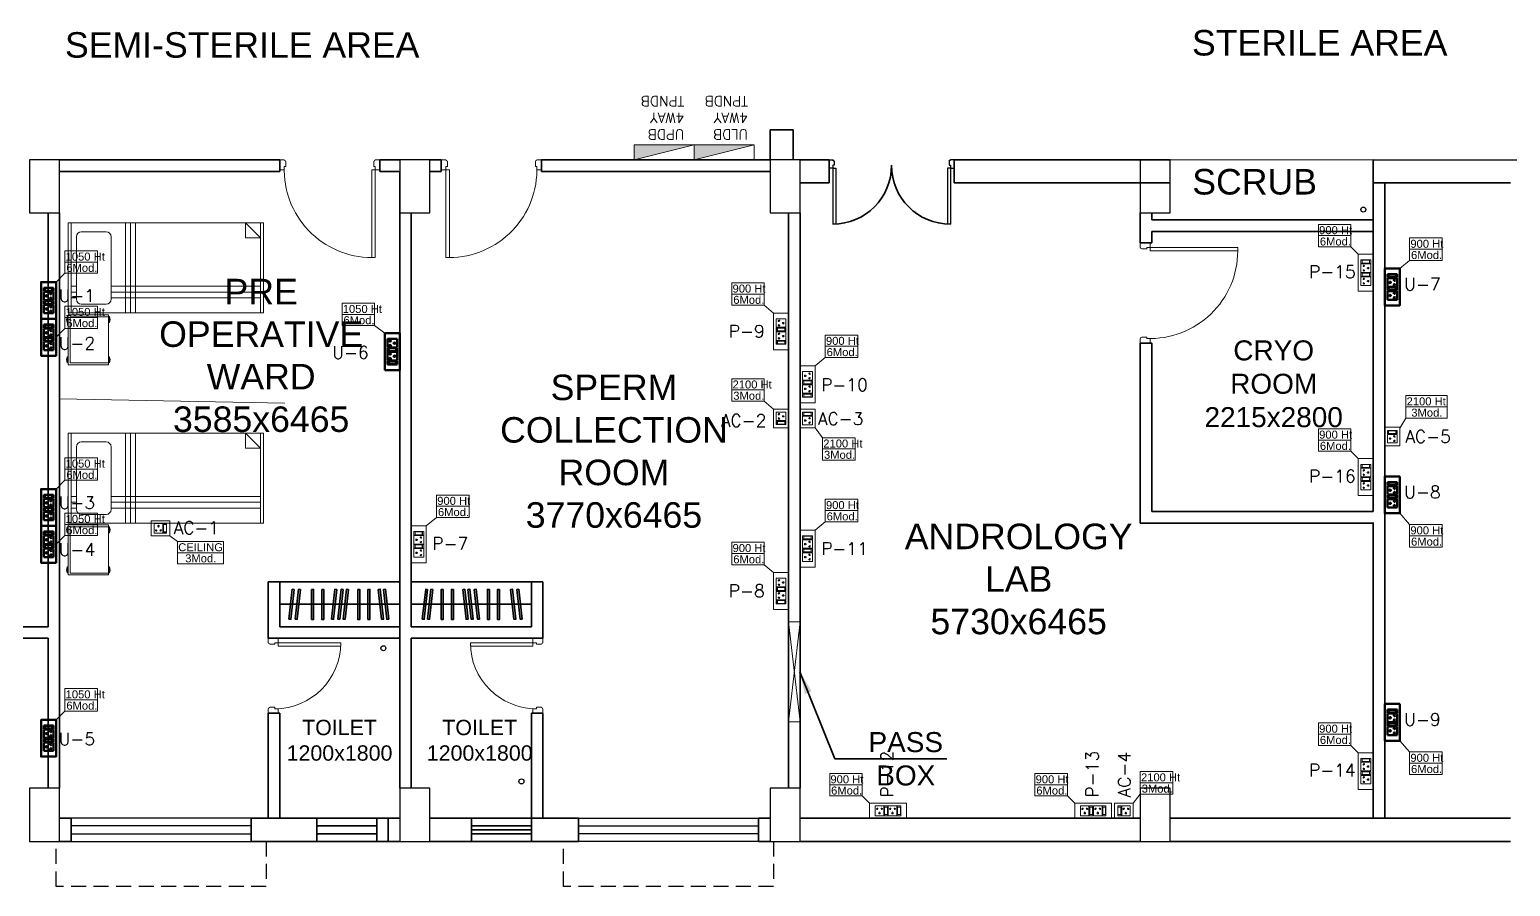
# Model space of a CAD drawing. Header units: millimetres. Extents: x 1327414 to 2124380, y -346496 to -91575.
# Drawn here: x 1644117 to 1658917, y -206533 to -197971 of the extents above; entities that cross this region are included whole.
import ezdxf

# ---------------------------------------------------------------- set-up
doc = ezdxf.new("R2010")
doc.units = ezdxf.units.MM
doc.header["$LTSCALE"] = 600
doc.header["$MEASUREMENT"] = 0
for name, pattern in [('1', [0]), ('CONTINU', [0]), ('DASHED2', [0.375, 0.25, -0.125]), ('HIDDEN', [0.375, 0.25, -0.125])]:
    doc.linetypes.add(name, pattern=pattern)
doc.layers.add('CFT_LOOPING', color=7, linetype='1', lineweight=0, true_color=0xd6d600)
doc.layers.add('ELE-6A AC SOCKET', color=7, linetype='Continuous', lineweight=0, true_color=0x00ceb6)
for name, color, linetype in [('col', 5, 'Continuous'), ('ELE-LIGHTING TEXT', 7, 'Continuous'), ('Lines', 7, 'Continuous'), ('MEP_HVAC_DRAIN_PIPE', 7, 'Continuous'), ('TEXT', 6, 'Continuous'), ('wall', 1, 'Continuous'), ('Window', 4, 'Continuous')]:
    doc.layers.add(name, color=color, linetype=linetype)
for name, color, linetype, lineweight in [('DOOR', 144, 'Continuous', 13), ('ELE-2NOS OF 6-16 RAW POWER SOCKET', 1, 'Continuous', 20), ('ELE. 2N0S OF 6-16 UPS SOCKETS', 191, 'Continuous', 15), ('ELE. DB', 1, 'Continuous', 9), ('furniture', 30, 'Continuous', 9), ('HATCH', 8, 'Continuous', 5), ('P-Wall', 8, 'Continuous', 35), ('toi-fix', 46, 'Continuous', 9), ('WIN', 151, 'Continuous', 9)]:
    doc.layers.add(name, color=color, linetype=linetype, lineweight=lineweight)
doc.styles.add('ARIAL', font='')
doc.styles.add('ROMANS', font='romans.shx')
doc.styles.get("Standard").update_dxf_attribs({"font": ''})
doc.styles.get('ARIAL').set_extended_font_data('Arial')
doc.styles.get('Standard').set_extended_font_data('Stylus BT')
doc.linetypes.add('ZIGZAG', pattern='A,0.0001,-0.2,[131,ltypeshp.shx,S=0.2,R=0,X=-0.2,Y=0],-0.4,[131,ltypeshp.shx,S=0.2,R=180,X=0.2,Y=0],-0.2', length=0.8001)
doc.dimstyles.get("Standard").update_dxf_attribs({"dimscale": 1.5, "dimtxt": 150, "dimasz": 150, "dimexe": 100, "dimexo": 100, "dimgap": 0.25, "dimtad": 0, "dimdec": 0, "dimzin": 0, "dimdsep": 46, "dimtxsty": 'ARIAL', "dimcen": 0.09, "dimdle": 100, "dimclrd": 7, "dimclre": 7, "dimclrt": 7, "dimadec": 0, "dimazin": 0, "dimtfac": 1, "dimtdec": 0, "dimtofl": 0, "dimtmove": 0, "dimatfit": 3, "dimfxl": 1, "dimtolj": 1, "dimtzin": 0, "dimarcsym": 0})

# ---------------------------------------------------------------- blocks, each defined once
blk = doc.blocks.new('A$C45A5314D')
at = {"layer": 'furniture', "color": 8, "ltscale": 0.75}
for p, q in [((-1962, 946), (-1950, 946)), ((-1962, 946), (-1950, 946)), ((-1962, 946), (-1962, 887)), ((-1962, 944), (-1950, 944)), ((-1962, 943), (-1950, 943)), ((-1962, 941), (-1950, 941)), ((-1962, 939), (-1950, 939)), ((-1962, 936), (-1950, 936)), ((-1962, 932), (-1950, 932)), ((-1962, 927), (-1950, 927)), ((-1962, 921), (-1950, 921)), ((-1962, 913), (-1950, 913)), ((-1962, 907), (-1950, 907)), ((-1962, 902), (-1950, 902)), ((-1962, 898), (-1950, 898)), ((-1962, 895), (-1950, 895)), ((-1962, 892), (-1950, 892)), ((-1962, 891), (-1950, 891)), ((-1962, 889), (-1950, 889)), ((-1962, 888), (-1950, 888)), ((-1950, 967), (-1550, 967)), ((-1950, 467), (-1950, 967)), ((-1930, 948), (-1930, 487)), ((-1930, 948), (-1550, 948)), ((-1550, 967), (-1550, 467)), ((-1538, 946), (-1550, 946)), ((-1538, 946), (-1550, 946)), ((-1538, 944), (-1550, 944)), ((-1538, 943), (-1550, 943)), ((-1538, 941), (-1550, 941)), ((-1538, 939), (-1550, 939)), ((-1538, 936), (-1550, 936)), ((-1538, 932), (-1550, 932)), ((-1538, 927), (-1550, 927)), ((-1538, 921), (-1550, 921)), ((-1538, 913), (-1550, 913)), ((-1538, 907), (-1550, 907)), ((-1538, 902), (-1550, 902)), ((-1538, 898), (-1550, 898)), ((-1538, 895), (-1550, 895)), ((-1538, 892), (-1550, 892)), ((-1538, 891), (-1550, 891)), ((-1538, 889), (-1550, 889)), ((-1538, 888), (-1550, 888)), ((-1538, 946), (-1538, 887)), ((-1962, 887), (-1950, 887)), ((-1538, 887), (-1550, 887)), ((-1962, 545), (-1950, 545)), ((-1962, 545), (-1950, 545)), ((-1962, 545), (-1962, 486)), ((-1962, 543), (-1950, 543)), ((-1962, 542), (-1950, 542)), ((-1962, 540), (-1950, 540)), ((-1962, 538), (-1950, 538)), ((-1962, 535), (-1950, 535)), ((-1962, 531), (-1950, 531)), ((-1962, 526), (-1950, 526)), ((-1962, 520), (-1950, 520)), ((-1962, 512), (-1950, 512)), ((-1962, 506), (-1950, 506)), ((-1962, 501), (-1950, 501)), ((-1962, 497), (-1950, 497)), ((-1962, 494), (-1950, 494)), ((-1962, 491), (-1950, 491)), ((-1962, 490), (-1950, 490)), ((-1962, 488), (-1950, 488)), ((-1962, 487), (-1950, 487)), ((-1962, 486), (-1950, 486)), ((-1962, 486), (-1950, 486)), ((-1550, 467), (-1950, 467)), ((-1550, 487), (-1930, 487)), ((-1538, 545), (-1550, 545)), ((-1538, 545), (-1550, 545)), ((-1538, 543), (-1550, 543)), ((-1538, 542), (-1550, 542)), ((-1538, 540), (-1550, 540)), ((-1538, 538), (-1550, 538)), ((-1538, 535), (-1550, 535)), ((-1538, 531), (-1550, 531)), ((-1538, 526), (-1550, 526)), ((-1538, 520), (-1550, 520)), ((-1538, 512), (-1550, 512)), ((-1538, 506), (-1550, 506)), ((-1538, 501), (-1550, 501)), ((-1538, 497), (-1550, 497)), ((-1538, 494), (-1550, 494)), ((-1538, 491), (-1550, 491)), ((-1538, 490), (-1550, 490)), ((-1538, 488), (-1550, 488)), ((-1538, 487), (-1550, 487)), ((-1538, 486), (-1550, 486)), ((-1538, 545), (-1538, 486))]:
    blk.add_line(p, q, dxfattribs=at)
at = {"layer": 'furniture', "color": 8}
for p, q in [((0, 450), (-1950, 450)), ((-1950, 450), (-1950, -450)), ((-1920, 450), (-1920, -450)), ((-1377, -450), (-1377, 450)), ((-1327, -450), (-1327, 450)), ((-1277, -450), (-1277, 450)), ((-30, -450), (-30, 450)), ((0, -450), (0, 450)), ((-1920, 300), (-1869, 300)), ((-1869, 313), (-1869, -313)), ((-1572, 362), (-1820, 362)), ((-1523, 313), (-1523, -313)), ((-1523, 300), (-30, 300)), ((-1920, 241), (-1869, 241)), ((-1920, 182), (-1869, 182)), ((-1523, 241), (-30, 241)), ((-1523, 182), (-30, 182)), ((-1820, -362), (-1572, -362)), ((-180, -450), (-30, -300)), ((-180, -450), (-180, -300)), ((-30, -300), (-180, -300)), ((-1950, -450), (0, -450))]:
    blk.add_line(p, q, dxfattribs=at)
at = {"layer": 'furniture', "color": 8, "ltscale": 0.75}
for centre, start, end in [((-1876, 917), 161.0754, 198.9247), ((-1624, 917), 341.0754, 18.9247), ((-1876, 516), 161.0754, 198.9247), ((-1624, 516), 341.0754, 18.9247)]:
    blk.add_arc(centre, 91.1, start, end, dxfattribs=at)
at = {"layer": 'furniture', "color": 8}
for centre, start, end in [((-1820, 313), 90, 180), ((-1572, 313), 0, 90), ((-1820, -313), 180, 270), ((-1572, -313), 270, 0)]:
    blk.add_arc(centre, 49.2, start, end, dxfattribs=at)
blk = doc.blocks.new('A$C19B8274B')
at = {"layer": 'DOOR'}
blk.add_line((-45, 925), (-80, 925), dxfattribs=at)
at = {"layer": 'DOOR', "color": 8}
for p, q in [((-80, 50), (-80, 925)), ((-45, 50), (-45, 925)), ((-45, 50), (-80, 50)), ((-955, -50), (-955, -47.5)), ((-940, -35), (-942.5, -35)), ((-60, -35), (-57.5, -35)), ((-45, -50), (-45, -47.5))]:
    blk.add_line(p, q, dxfattribs=at)
for points in [[(-940, 15), (-955, 15), (-955, 50), (-1000, 50), (-1000, -50), (-955, -50)], [(-940, -35), (-940, 15)], [(-60, 15), (-45, 15), (-45, 50), (0, 50), (0, -50), (-45, -50)], [(-60, -35), (-60, 15)]]:
    blk.add_lwpolyline(points, dxfattribs=at)
for centre, radius, start, end in [((-80, 50), 875, 90, 182.29244), ((-955, -35), 12.5, 270, 0), ((-45, -35), 12.5, 180, 270)]:
    blk.add_arc(centre, radius, start, end, dxfattribs=at)
blk = doc.blocks.new('750')
at = {"layer": 'DOOR', "color": 8}
for p, q in [((-50, 705), (-47.5, 705)), ((-35, 690), (-35, 692.5)), ((-50, 45), (-47.5, 45)), ((-35, 60), (-35, 57.5)), ((50, 45), (50, 80)), ((50, 80), (675, 80)), ((50, 45), (675, 45)), ((675, 45), (675, 80))]:
    blk.add_line(p, q, dxfattribs=at)
for points in [[(15, 690), (15, 705), (50, 705), (50, 750), (-50, 750), (-50, 705)], [(-35, 690), (15, 690)], [(15, 60), (15, 45), (50, 45), (50, 0), (-50, 0), (-50, 45)], [(-35, 60), (15, 60)]]:
    blk.add_lwpolyline(points, dxfattribs=at)
for centre, radius, start, end in [((-35, 705), 12.5, 180, 270), ((15, 45), 660, 0, 90), ((-35, 45), 12.5, 90, 180)]:
    blk.add_arc(centre, radius, start, end, dxfattribs=at)
blk = doc.blocks.new('W1800')
at = {"layer": 'wall', "color": 7}
for p, q in [((0, -58), (0, 173)), ((1800, 173), (1800, -58))]:
    blk.add_line(p, q, dxfattribs=at)
at = {"layer": 'Window'}
for p, q in [((0, 173), (1800, 173)), ((0, 98), (1800, 98)), ((1800, 18), (0, 18)), ((1800, -58), (0, -58))]:
    blk.add_line(p, q, dxfattribs=at)
blk = doc.blocks.new('6MODULE-UPS')
at = {"layer": 'ELE. 2N0S OF 6-16 UPS SOCKETS', "color": 223, "lineweight": 50}
for p, q in [((-6, 92), (-6, 20)), ((-6, 92), (-6, 20)), ((19, 92), (-6, 92)), ((-6, 92), (19, 92)), ((-6, 20), (19, 20)), ((-4, 84), (-4, 28)), ((17, 84), (-4, 84)), ((-4, 30), (17, 30)), ((-4, 28), (17, 28)), ((17, 28), (17, 84)), ((19, 20), (19, 92)), ((24, 92), (87, 92)), ((24, 20), (24, 92)), ((87, 20), (24, 20)), ((87, 92), (87, 20)), ((91, 92), (91, 20)), ((91, 92), (91, 20)), ((116, 92), (91, 92)), ((91, 92), (116, 92)), ((91, 20), (116, 20)), ((93, 84), (93, 28)), ((114, 84), (93, 84)), ((93, 30), (114, 30)), ((93, 28), (114, 28)), ((114, 28), (114, 84)), ((116, 20), (116, 92)), ((120, 20), (120, 92)), ((120, 92), (184, 92)), ((184, 20), (120, 20)), ((184, 92), (184, 20))]:
    blk.add_line(p, q, dxfattribs=at)
blk.add_lwpolyline([(-48, 0), (226, 0), (226, 112), (-48, 112)], close=True, dxfattribs=at)
for centre, radius, start, end in [((37, 42), 4.24, 5.2689, 272.51), ((41, 39), 3.42, 202.6838, 75.0951), ((55, 74), 4.92, 307.1584, 232.8416), ((55, 69), 3.14, 161.4031, 18.5969), ((70, 39), 3.42, 104.9049, 337.3162), ((73, 42), 4.24, 267.49, 174.7311), ((134, 42), 4.24, 5.2689, 272.51), ((137, 39), 3.42, 202.6838, 75.0951), ((152, 74), 4.92, 307.1584, 232.8416), ((152, 69), 3.14, 161.4031, 18.5969), ((167, 39), 3.42, 104.9049, 337.3162), ((170, 42), 4.24, 267.49, 174.7311)]:
    blk.add_arc(centre, radius, start, end, dxfattribs=at)
blk = doc.blocks.new('RTUH 6U')
at = {"layer": 'ELE-2NOS OF 6-16 RAW POWER SOCKET', "color": 30, "ltscale": 300}
for p, q in [((-312, -26), (-227, -26)), ((-312, -124), (-312, -26)), ((-227, -124), (-312, -124)), ((-227, -26), (-227, -124)), ((-187, -26), (-221, -26)), ((-221, -26), (-221, -124)), ((-187, -124), (-221, -124)), ((-221, -124), (-187, -124)), ((-190, -37), (-218, -37)), ((-218, -37), (-218, -113)), ((-190, -40), (-218, -40)), ((-218, -113), (-190, -113)), ((-190, -113), (-190, -37)), ((-187, -124), (-187, -26)), ((-187, -124), (-187, -26)), ((-181, -124), (-181, -26)), ((-181, -26), (-96, -26)), ((-96, -124), (-181, -124)), ((-96, -26), (-96, -124)), ((-57, -26), (-91, -26)), ((-91, -26), (-91, -124)), ((-57, -124), (-91, -124)), ((-91, -124), (-57, -124)), ((-60, -37), (-88, -37)), ((-88, -37), (-88, -113)), ((-60, -40), (-88, -40)), ((-88, -113), (-60, -113)), ((-60, -113), (-60, -37)), ((-57, -124), (-57, -26)), ((-57, -124), (-57, -26))]:
    blk.add_line(p, q, dxfattribs=at)
blk.add_lwpolyline([(0, 0), (-368, 0), (-368, -150), (0, -150)], close=True, dxfattribs=at)
for centre, radius, start, end in [((-293, -56), 5.7, 87.49, 354.7311), ((-289, -52), 4.6, 284.9049, 157.3162), ((-269, -99), 6.62, 127.1584, 52.8416), ((-269, -92), 4.22, 341.4031, 198.5969), ((-249, -52), 4.6, 22.6838, 255.0951), ((-245, -56), 5.7, 185.2689, 92.51), ((-163, -56), 5.7, 87.49, 354.7311), ((-159, -52), 4.6, 284.9049, 157.3162), ((-139, -99), 6.62, 127.1584, 52.8416), ((-139, -92), 4.22, 341.4031, 198.5969), ((-119, -52), 4.6, 22.6838, 255.0951), ((-115, -56), 5.7, 185.2689, 92.51)]:
    blk.add_arc(centre, radius, start, end, dxfattribs=at)
blk = doc.blocks.new('UPS DB')
at = {"layer": 'HATCH'}
h = blk.add_hatch(color=3, dxfattribs=at)
h.dxf.hatch_style = 1
h.paths.add_polyline_path([(0, -150), (600, -150), (600, 0)])
at = {"layer": 'ELE. DB', "color": 3}
blk.add_line((600, 0), (0, -150), dxfattribs=at)
blk.add_lwpolyline([(0, 0), (600, 0), (600, -150), (0, -150)], close=True, dxfattribs=at)
blk = doc.blocks.new('54Y')
at = {"layer": 'ELE. 2N0S OF 6-16 UPS SOCKETS', "color": 140, "lineweight": 50}
for p, q in [((26, 312), (26, 278)), ((26, 278), (26, 312)), ((26, 312), (124, 312)), ((26, 312), (124, 312)), ((37, 281), (37, 309)), ((37, 309), (113, 309)), ((110, 309), (110, 281)), ((113, 309), (113, 281)), ((124, 312), (124, 278)), ((124, 278), (26, 278)), ((124, 272), (26, 272)), ((26, 272), (26, 187)), ((26, 187), (124, 187)), ((26, 181), (26, 148)), ((26, 148), (26, 181)), ((26, 181), (124, 181)), ((26, 181), (124, 181)), ((113, 281), (37, 281)), ((37, 150), (37, 179)), ((37, 179), (113, 179)), ((113, 150), (37, 150)), ((110, 179), (110, 150)), ((113, 179), (113, 150)), ((124, 187), (124, 272)), ((124, 181), (124, 148)), ((124, 148), (26, 148)), ((26, 142), (26, 57)), ((124, 142), (26, 142)), ((26, 57), (124, 57)), ((124, 57), (124, 142))]:
    blk.add_line(p, q, dxfattribs=at)
blk.add_lwpolyline([(150, 368), (150, 0), (0, 0), (0, 368)], close=True, dxfattribs=at)
for centre, radius, start, end in [((51, 230), 6.62, 37.1584, 322.8416), ((58, 230), 4.22, 251.4031, 108.5969), ((94, 254), 5.7, 357.49, 264.7311), ((94, 205), 5.7, 95.2689, 2.51), ((98, 249), 4.6, 194.9049, 67.3162), ((98, 210), 4.6, 292.6838, 165.0951), ((51, 99), 6.62, 37.1584, 322.8416), ((58, 99), 4.22, 251.4031, 108.5969), ((94, 124), 5.7, 357.49, 264.7311), ((94, 75), 5.7, 95.2689, 2.51), ((98, 119), 4.6, 194.9049, 67.3162), ((98, 80), 4.6, 292.6838, 165.0951)]:
    blk.add_arc(centre, radius, start, end, dxfattribs=at)
blk = doc.blocks.new('EQ2WE')
at = {"layer": 'ELE-6A AC SOCKET', "lineweight": 0}
for p, q in [((-99, 170), (-215, 170)), ((-215, 170), (-215, 36)), ((-215, 36), (-99, 36)), ((-99, 36), (-99, 170)), ((-91, 36), (-91, 170)), ((-91, 170), (-45, 170)), ((-45, 170), (-91, 170)), ((-45, 36), (-91, 36)), ((-87, 51), (-87, 155)), ((-87, 155), (-48, 155)), ((-48, 55), (-87, 55)), ((-48, 51), (-87, 51)), ((-48, 155), (-48, 51)), ((-45, 170), (-45, 36)), ((-45, 170), (-45, 36))]:
    blk.add_line(p, q, dxfattribs=at)
blk.add_lwpolyline([(0, 0), (-257, 0), (-257, 206), (0, 206)], close=True, dxfattribs=at)
for centre, radius, start, end in [((-190, 77), 7.83, 5.2689, 272.51), ((-184, 72), 6.31, 202.6838, 75.0951), ((-157, 136), 9.08, 307.1584, 232.8416), ((-157, 127), 5.79, 161.4031, 18.5969), ((-130, 72), 6.31, 104.9049, 337.3162), ((-124, 77), 7.83, 267.49, 174.7311)]:
    blk.add_arc(centre, radius, start, end, dxfattribs=at)
blk = doc.blocks.new('rwgha')
at = {"color": 8, "lineweight": 25}
for p, q in [((22790, 6726.7), (22790, 6810)), ((22790, 6726.7), (22790, 6810)), ((22790, 6810), (22827.5, 6810)), ((22827.5, 6810), (22827.5, 6807.9)), ((24040, 6810), (24002.5, 6810)), ((24002.5, 6810), (24002.5, 6807.9)), ((24040, 6726.7), (24040, 6810)), ((22827.5, 6726.7), (22790, 6726.7)), ((22840, 6755.8), (22827.5, 6755.8)), ((22827.5, 6755.8), (22827.5, 6726.7)), ((22827.5, 6726.7), (22827.5, 6168.3)), ((22827.5, 6726.7), (22856.7, 6726.7)), ((22840, 6797.5), (22837.9, 6797.5)), ((22840, 6797.5), (22840, 6755.8)), ((22856.7, 6726.7), (22856.7, 6168.3)), ((23973.3, 6726.7), (23973.3, 6168.3)), ((24002.5, 6726.7), (23973.3, 6726.7)), ((23990, 6797.5), (23992.1, 6797.5)), ((23990, 6797.5), (23990, 6755.8)), ((23990, 6755.8), (24002.5, 6755.8)), ((24002.5, 6755.8), (24002.5, 6726.7)), ((24002.5, 6726.7), (24040, 6726.7)), ((24002.5, 6726.7), (24002.5, 6168.3))]:
    blk.add_line(p, q, dxfattribs=at)
at = {"color": 8}
for centre, radius, start, end in [((22827.5, 6797.5), 10.4, 0, 90), ((22827.5, 6755.8), 587.5, 270, 0), ((24002.5, 6755.8), 587.5, 180, 270), ((24002.5, 6797.5), 10.4, 90, 180)]:
    blk.add_arc(centre, radius, start, end, dxfattribs=at)
at = {"layer": 'col'}
for points in [[(14800, 6280), (15100, 6280), (15100, 6810), (14800, 6810)], [(18500, 6280), (18800, 6280), (18800, 6810), (18500, 6810)], [(22200, 6280), (22500, 6280), (22500, 6810), (22200, 6810)], [(25900, 6280), (26200, 6280), (26200, 6810), (25900, 6810)], [(14800, 0), (15100, 0), (15100, 530), (14800, 530)], [(18500, 0), (18800, 0), (18800, 530), (18500, 530)], [(22200, 0), (22500, 0), (22500, 530), (22200, 530)], [(25900, 0), (26200, 0), (26200, 530), (25900, 530)]]:
    blk.add_lwpolyline(points, close=True, dxfattribs=at)
at = {"layer": 'furniture', "linetype": 'Continuous'}
blk.add_line((28230, 6810), (26015, 6810), dxfattribs=at)
at = {"layer": 'furniture', "color": 8, "linetype": 'ZIGZAG', "ltscale": 0.5}
blk.add_line((17350, 4378.9), (15100, 4421), dxfattribs=at)
at = {"layer": 'Lines', "linetype": 'HIDDEN'}
for points in [[(17165, 0), (17165, -450), (15065, -450), (15065, 0)], [(22235, 0), (22235, -450), (20135, -450), (20135, 0)]]:
    blk.add_lwpolyline(points, dxfattribs=at)
at = {"layer": 'MEP_HVAC_DRAIN_PIPE', "linetype": 'ByBlock'}
for centre in [(28130, 6313.2), (18335.6, 1930), (19715, 598.8)]:
    blk.add_circle(centre, 25, dxfattribs=at)
at = {"layer": 'P-Wall', "color": 8, "linetype": 'Continuous'}
for p, q in [((22430, 7110), (22200, 7110)), ((22200, 6810), (22200, 7110)), ((22430, 6810), (22430, 7110)), ((15100, 6810), (17300, 6810)), ((18300, 6695), (18300, 6810)), ((18300, 6810), (18500, 6810)), ((18800, 6810), (18915, 6810)), ((18915, 6695), (18915, 6810)), ((19915, 6810), (22200, 6810)), ((19915, 6695), (19915, 6810)), ((22500, 6810), (22790, 6810)), ((24040.5, 6812), (26200, 6810)), ((28230, 6810), (30812.3, 6807.4)), ((15100, 6695), (17300, 6695)), ((18300, 6695), (18500, 6695)), ((18800, 6695), (18915, 6695)), ((19915, 6695), (22200, 6695)), ((25910, 6803), (25910, 6803)), ((22500, 6580), (22790, 6580)), ((24040.5, 6582.1), (26200, 6580)), ((25900, 6630.5), (25900, 6630.5)), ((28230, 6580), (29600, 6580)), ((26015, 5980), (25900, 5980)), ((26015, 4980), (25900, 4980))]:
    blk.add_line(p, q, dxfattribs=at)
at = {"layer": 'P-Wall', "color": 8}
for p, q in [((17300, 6810), (17300, 6695)), ((22790, 6810), (22790, 6580)), ((24040.5, 6812.1), (24040.5, 6582.1)), ((28230, 6810), (28230, 3295)), ((18500, 1915), (18500, 6695)), ((28345, 6580), (28345, 230)), ((14985, 2145), (14985, 6280)), ((15100, 530), (15100, 6280)), ((18615, 2145), (18615, 6280)), ((22385, 6280), (22385, 530)), ((22500, 6280), (22500, 530)), ((25900, 6280), (25900, 5980)), ((28230, 6210), (26015, 6210)), ((26015, 6095), (26015, 5980)), ((28230, 6095), (26015, 6095)), ((25900, 4980), (25900, 3180)), ((26015, 4980), (26015, 3295)), ((28230, 3295), (26015, 3295)), ((28230, 3180), (25900, 3180)), ((28230, 3184.7), (28230, 230)), ((17300, 2595), (17185, 2595)), ((17185, 2030), (17185, 2595)), ((17300, 2145), (17300, 2595)), ((17300, 2595), (18500, 2595)), ((19815, 2595), (18615, 2595)), ((19815, 2595), (19930, 2595)), ((19815, 2145), (19815, 2595)), ((19930, 2030), (19930, 2595)), ((17300, 2370), (18500, 2370)), ((19815, 2370), (18615, 2370)), ((14500, 2145), (14985, 2145)), ((17300, 2145), (18500, 2145)), ((19815, 2145), (18615, 2145)), ((14500, 2030), (14985, 2030)), ((14985, 530), (14985, 2030)), ((17185, 2030), (18500, 2030)), ((18500, 530), (18500, 2030)), ((19930, 2030), (18615, 2030)), ((18615, 530), (18615, 2030)), ((17185, 1280), (17300, 1280)), ((17185, 230), (17185, 1280)), ((17300, 230), (17300, 1280)), ((19930, 1280), (19815, 1280)), ((19815, 230), (19815, 1280)), ((19930, 230), (19930, 1280)), ((15100, 230), (15215, 230)), ((15215, 230), (15215, 0)), ((17015, 230), (17185, 230)), ((17015, 230), (17015, 0)), ((17015, 230), (18500, 230)), ((17015, 230), (17015, 0)), ((17300, 230), (17670, 230)), ((18270, 230), (17670, 230)), ((17670, 230), (17670, 0)), ((18270, 155), (17670, 155)), ((18270, 230), (18500, 230)), ((18270, 230), (18270, 0)), ((18385, 230), (18385, 0)), ((18500, 230), (18385, 230)), ((19030, 230), (18800, 230)), ((19030, 230), (18800, 230)), ((20285, 230), (18800, 230)), ((19630, 230), (19030, 230)), ((19630, 230), (19030, 230)), ((19215, 230), (19215, 0)), ((19215, 230), (19215, 0)), ((19815, 155), (19215, 155)), ((19815, 155), (19215, 155)), ((19815, 230), (19630, 230)), ((19815, 230), (19630, 230)), ((19815, 230), (19815, 0)), ((19815, 230), (19815, 0)), ((20285, 230), (20285, 0)), ((22085, 230), (22200, 230)), ((22085, 230), (22085, 0)), ((22085, 230), (22085, 0)), ((22085, 230), (22200, 230)), ((22500, 230), (25900, 230)), ((29600, 230), (26200, 230)), ((15100, 0), (15215, 0)), ((17015, 0), (17670, 0)), ((17015, 0), (18500, 0)), ((18270, 75), (17670, 75)), ((18270, 0), (17670, 0)), ((18270, 0), (18500, 0)), ((18500, 0), (18385, 0)), ((19030, 0), (18800, 0)), ((20285, 0), (18800, 0)), ((19630, 0), (19030, 0)), ((19030, 0), (19630, 0)), ((19815, 115), (19215, 115)), ((19815, 75), (19215, 75)), ((22085, 0), (22200, 0)), ((22500, 0), (25900, 0)), ((29600, 0), (26200, 0))]:
    blk.add_line(p, q, dxfattribs=at)
at = {"layer": 'P-Wall'}
blk.add_line((26015, 6210), (26015, 6280), dxfattribs=at)
for points in [[(17445.6, 2517.5), (17412, 2219), (17392.1, 2220.7), (17425.7, 2519.3), (17445.6, 2517.5)], [(17508.1, 2517.5), (17474.5, 2219), (17454.6, 2220.7), (17488.2, 2519.3), (17508.1, 2517.5)], [(17618, 2518.2), (17618, 2218.2), (17638, 2218.2), (17638, 2518.2), (17618, 2518.2)], [(17719.6, 2518.2), (17719.6, 2218.2), (17739.6, 2218.2), (17739.6, 2518.2), (17719.6, 2518.2)], [(17871.6, 2517.5), (17838, 2219), (17818.1, 2220.7), (17851.7, 2519.3), (17871.6, 2517.5)], [(17934.1, 2517.5), (17900.5, 2219), (17880.6, 2220.7), (17914.2, 2519.3), (17934.1, 2517.5)], [(17986.1, 2517.5), (17952.5, 2219), (17932.6, 2220.7), (17966.2, 2519.3), (17986.1, 2517.5)], [(18078.9, 2518.2), (18078.9, 2218.2), (18098.9, 2218.2), (18098.9, 2518.2), (18078.9, 2518.2)], [(18180.5, 2518.2), (18180.5, 2218.2), (18200.5, 2218.2), (18200.5, 2518.2), (18180.5, 2518.2)], [(18284.6, 2517.5), (18318.2, 2219), (18338.1, 2220.7), (18304.5, 2519.3), (18284.6, 2517.5)], [(18336.6, 2517.5), (18370.2, 2219), (18390.1, 2220.7), (18356.5, 2519.3), (18336.6, 2517.5)], [(18778.4, 2517.5), (18744.8, 2219), (18724.9, 2220.7), (18758.5, 2519.3), (18778.4, 2517.5)], [(18830.4, 2517.5), (18796.8, 2219), (18776.9, 2220.7), (18810.5, 2519.3), (18830.4, 2517.5)], [(18934.5, 2518.2), (18934.5, 2218.2), (18914.5, 2218.2), (18914.5, 2518.2), (18934.5, 2518.2)], [(19036.1, 2518.2), (19036.1, 2218.2), (19016.1, 2218.2), (19016.1, 2518.2), (19036.1, 2518.2)], [(19128.9, 2517.5), (19162.5, 2219), (19182.4, 2220.7), (19148.8, 2519.3), (19128.9, 2517.5)], [(19180.9, 2517.5), (19214.5, 2219), (19234.4, 2220.7), (19200.8, 2519.3), (19180.9, 2517.5)], [(19243.4, 2517.5), (19277, 2219), (19296.9, 2220.7), (19263.3, 2519.3), (19243.4, 2517.5)], [(19395.4, 2518.2), (19395.4, 2218.2), (19375.4, 2218.2), (19375.4, 2518.2), (19395.4, 2518.2)], [(19497, 2518.2), (19497, 2218.2), (19477, 2218.2), (19477, 2518.2), (19497, 2518.2)], [(19606.9, 2517.5), (19640.5, 2219), (19660.4, 2220.7), (19626.8, 2519.3), (19606.9, 2517.5)], [(19669.4, 2517.5), (19703, 2219), (19722.9, 2220.7), (19689.3, 2519.3), (19669.4, 2517.5)]]:
    blk.add_lwpolyline(points, dxfattribs=at)
at = {"layer": 'WIN', "color": 8, "linetype": 'Continuous'}
for p, q in [((22385, 1195.3), (22500, 2195.3)), ((22500, 1195.3), (22385, 2195.3))]:
    blk.add_line(p, q, dxfattribs=at)
at = {"layer": 'WIN', "linetype": 'Continuous'}
blk.add_lwpolyline([(22500, 1195.3), (22385, 1195.3), (22385, 2195.3), (22500, 2195.3)], close=True, dxfattribs=at)
at = {"layer": 'DOOR', "linetype": 'Continuous', "xscale": -1}
for p, rotation in [((18300, 6760), 180), ((25950, 5980), 270)]:
    blk.add_blockref('A$C19B8274B', p, dxfattribs=dict(at, rotation=rotation))
at = {"layer": 'DOOR', "linetype": 'Continuous', "rotation": 180}
blk.add_blockref('A$C19B8274B', (18915, 6760), dxfattribs=at)
at = {"layer": 'DOOR', "color": 7, "xscale": -1}
blk.add_blockref('W1800', (17015, 57.5), dxfattribs=at)
at = {"layer": 'DOOR', "color": 7}
blk.add_blockref('W1800', (20285, 57.5), dxfattribs=at)
at = {"layer": 'furniture', "linetype": 'Continuous', "xscale": -1, "rotation": 179.9999868732306}
for p in [(17136.8, 5730), (17136.8, 3629.6)]:
    blk.add_blockref('A$C45A5314D', p, dxfattribs=at)
at = {"layer": 'P-Wall', "xscale": -1, "rotation": 180}
blk.add_blockref('750', (17235, 2030), dxfattribs=at)
at = {"layer": 'P-Wall', "rotation": 180}
blk.add_blockref('750', (19880, 2030), dxfattribs=at)
at = {"layer": 'TEXT', "color": 8, "attachment_point": 5, "style": 'ARIAL'}
for s, insert, char_height, width in [('SEMI-STERILE AREA', (16924.9, 7957.1), 255, 5392.826), ('STERILE AREA', (27694.2, 7978.8), 255, 5392.826), ('SCRUB', (27043.9, 6589.7), 255, 3332.726), ('PRE \\POPERATIVE WARD\\P3585x6465', (17114.3, 4854.5), 255, 2454.158), ('CRYO ROOM 2215x2800', (27234.2, 4571.3), 200, 1382.81), ('SPERM COLLECTION ROOM \\P3770x6465', (20640.4, 3897.5), 255, 2322.893), ('ANDROLOGY LAB \\P5730x6465', (24685.3, 2620.4), 255, 2711.593), ('TOILET\\P1200x1800', (17897.5, 1009.3), 153, 1626.956), ('TOILET\\P1200x1800', (19298.5, 1009.3), 153, 1626.956), ('PASS BOX', (23556.8, 823.8), 200, 1149.25)]:
    blk.add_mtext(s, dxfattribs=dict(at, insert=insert, char_height=char_height, width=width))
at = {"layer": 'toi-fix', "linetype": 'Continuous'}
blk.add_leader([(22498.6, 1695.3), (22847.6, 823.8), (23965.9, 823.8)], dimstyle='Standard', dxfattribs=at)

msp = doc.modelspace()

# ---------------------------------------------------------------- linework, layer by layer
at = {"layer": 'CFT_LOOPING', "color": 7, "linetype": 'DASHED2', "ltscale": 5}
for p, q in [((1657397.2, -200215.5), (1657323.4, -200142.3)), ((1657910.2, -200277.9), (1657812.2, -200358.3)), ((1644469.8, -200406.1), (1644382.2, -200493.3)), ((1651552.2, -200803.9), (1651460.5, -200725.6)), ((1644469.8, -200958.9), (1644382.2, -201046)), ((1647564.4, -200929.3), (1647667.2, -201005.4)), ((1651967.2, -201331.8), (1652069, -201248.3)), ((1651552.2, -201762.4), (1651460.5, -201684.1)), ((1657812.2, -201954.9), (1657872.5, -201852.9)), ((1651967.2, -201949.9), (1652042.5, -202049.2)), ((1657397.2, -202258.2), (1657323.4, -202185)), ((1644469.8, -202474.7), (1644382.2, -202561.9)), ((1648082.2, -202930.4), (1648184, -202846.9)), ((1651967.2, -202973.2), (1652069, -202889.7)), ((1657812.2, -202804.5), (1657910.2, -202916.9)), ((1644469.8, -203027.5), (1644382.2, -203114.6)), ((1645519.3, -203030.4), (1645595, -203085.6)), ((1651552.2, -203397.1), (1651460.5, -203318.7)), ((1644469.8, -204780.8), (1644382.2, -204868)), ((1657397.2, -205197), (1657323.4, -205123.8)), ((1657812.2, -205077.2), (1657910.2, -205189.6)), ((1652512.3, -205702.8), (1652438.5, -205629.6)), ((1654563.2, -205702.8), (1654489.4, -205629.6)), ((1655147.7, -205702.8), (1655217.9, -205610.1))]:
    msp.add_line(p, q, dxfattribs=at)
for points in [[(1656998.6, -199917.3), (1657323.4, -199917.3), (1657323.4, -200029.8), (1656998.6, -200029.8)], [(1656998.6, -200029.8), (1657323.4, -200029.8), (1657323.4, -200142.3), (1656998.6, -200142.3)], [(1657910.2, -200052.9), (1658235, -200052.9), (1658235, -200165.4), (1657910.2, -200165.4)], [(1644469.8, -200181.1), (1644794.6, -200181.1), (1644794.6, -200293.6), (1644469.8, -200293.6)], [(1657910.2, -200165.4), (1658235, -200165.4), (1658235, -200277.9), (1657910.2, -200277.9)], [(1644469.8, -200293.6), (1644794.6, -200293.6), (1644794.6, -200406.1), (1644469.8, -200406.1)], [(1651135.7, -200500.6), (1651460.5, -200500.6), (1651460.5, -200613.1), (1651135.7, -200613.1)], [(1651135.7, -200613.1), (1651460.5, -200613.1), (1651460.5, -200725.6), (1651135.7, -200725.6)], [(1644469.8, -200733.9), (1644794.6, -200733.9), (1644794.6, -200846.4), (1644469.8, -200846.4)], [(1647239.6, -200704.3), (1647564.4, -200704.3), (1647564.4, -200816.8), (1647239.6, -200816.8)], [(1647239.6, -200816.8), (1647564.4, -200816.8), (1647564.4, -200929.3), (1647239.6, -200929.3)], [(1644469.8, -200846.4), (1644794.6, -200846.4), (1644794.6, -200958.9), (1644469.8, -200958.9)], [(1652069, -201023.3), (1652393.9, -201023.3), (1652393.9, -201135.8), (1652069, -201135.8)], [(1652069, -201135.8), (1652393.9, -201135.8), (1652393.9, -201248.3), (1652069, -201248.3)], [(1651135.7, -201459.1), (1651460.5, -201459.1), (1651460.5, -201571.6), (1651135.7, -201571.6)], [(1651135.7, -201571.6), (1651460.5, -201571.6), (1651460.5, -201684.1), (1651135.7, -201684.1)], [(1657872.5, -201627.9), (1658285.1, -201627.9), (1658285.1, -201740.4), (1657872.5, -201740.4)], [(1657872.5, -201740.4), (1658285.1, -201740.4), (1658285.1, -201852.9), (1657872.5, -201852.9)], [(1656998.6, -201960), (1657323.4, -201960), (1657323.4, -202072.5), (1656998.6, -202072.5)], [(1652042.5, -202049.2), (1652367.3, -202049.2), (1652367.3, -202161.7), (1652042.5, -202161.7)], [(1652042.5, -202161.7), (1652367.3, -202161.7), (1652367.3, -202274.2), (1652042.5, -202274.2)], [(1656998.6, -202072.5), (1657323.4, -202072.5), (1657323.4, -202185), (1656998.6, -202185)], [(1644469.8, -202249.7), (1644794.6, -202249.7), (1644794.6, -202362.2), (1644469.8, -202362.2)], [(1644469.8, -202362.2), (1644794.6, -202362.2), (1644794.6, -202474.7), (1644469.8, -202474.7)], [(1648184, -202621.9), (1648508.9, -202621.9), (1648508.9, -202734.4), (1648184, -202734.4)], [(1648184, -202734.4), (1648508.9, -202734.4), (1648508.9, -202846.9), (1648184, -202846.9)], [(1652069, -202664.7), (1652393.9, -202664.7), (1652393.9, -202777.2), (1652069, -202777.2)], [(1644469.8, -202802.5), (1644794.6, -202802.5), (1644794.6, -202915), (1644469.8, -202915)], [(1652069, -202777.2), (1652393.9, -202777.2), (1652393.9, -202889.7), (1652069, -202889.7)], [(1644469.8, -202915), (1644794.6, -202915), (1644794.6, -203027.5), (1644469.8, -203027.5)], [(1657910.2, -202916.9), (1658235, -202916.9), (1658235, -203029.4), (1657910.2, -203029.4)], [(1657910.2, -203029.4), (1658235, -203029.4), (1658235, -203141.9), (1657910.2, -203141.9)], [(1645595, -203085.6), (1646054.3, -203085.6), (1646054.3, -203198.1), (1645595, -203198.1)], [(1645595, -203198.1), (1646054.3, -203198.1), (1646054.3, -203310.6), (1645595, -203310.6)], [(1651135.7, -203093.7), (1651460.5, -203093.7), (1651460.5, -203206.2), (1651135.7, -203206.2)], [(1651135.7, -203206.2), (1651460.5, -203206.2), (1651460.5, -203318.7), (1651135.7, -203318.7)], [(1644469.8, -204555.8), (1644794.6, -204555.8), (1644794.6, -204668.3), (1644469.8, -204668.3)], [(1644469.8, -204668.3), (1644794.6, -204668.3), (1644794.6, -204780.8), (1644469.8, -204780.8)], [(1656998.6, -204898.8), (1657323.4, -204898.8), (1657323.4, -205011.3), (1656998.6, -205011.3)], [(1656998.6, -205011.3), (1657323.4, -205011.3), (1657323.4, -205123.8), (1656998.6, -205123.8)], [(1657910.2, -205189.6), (1658235, -205189.6), (1658235, -205302.1), (1657910.2, -205302.1)], [(1652113.6, -205404.6), (1652438.5, -205404.6), (1652438.5, -205517.1), (1652113.6, -205517.1)], [(1654164.6, -205404.6), (1654489.4, -205404.6), (1654489.4, -205517.1), (1654164.6, -205517.1)], [(1655217.9, -205385.1), (1655542.7, -205385.1), (1655542.7, -205497.6), (1655217.9, -205497.6)], [(1657910.2, -205302.1), (1658235, -205302.1), (1658235, -205414.6), (1657910.2, -205414.6)], [(1652113.6, -205517.1), (1652438.5, -205517.1), (1652438.5, -205629.6), (1652113.6, -205629.6)], [(1654164.6, -205517.1), (1654489.4, -205517.1), (1654489.4, -205629.6), (1654164.6, -205629.6)], [(1655217.9, -205497.6), (1655542.7, -205497.6), (1655542.7, -205610.1), (1655217.9, -205610.1)]]:
    msp.add_lwpolyline(points, close=True, dxfattribs=at)

# ---------------------------------------------------------------- block references
at = {"layer": 'ELE-2NOS OF 6-16 RAW POWER SOCKET', "color": 3, "linetype": 'ByBlock'}
for p, rotation in [((1657397.2, -200215.5), 90), ((1651967.2, -201700.3), 270), ((1657397.2, -202258.2), 90), ((1657397.2, -205197), 90)]:
    msp.add_blockref('RTUH 6U', p, dxfattribs=dict(at, rotation=rotation))
at = {"layer": 'ELE-2NOS OF 6-16 RAW POWER SOCKET', "color": 3, "linetype": 'ByBlock', "xscale": -1}
for p, rotation in [((1651552.2, -201172.4), 90.00000000000001), ((1648082.2, -202930.4), 270.0000000000001), ((1651967.2, -202973.2), 270), ((1651552.2, -203765.5), 90.00000000000004)]:
    msp.add_blockref('RTUH 6U', p, dxfattribs=dict(at, rotation=rotation))
at = {"layer": 'ELE-2NOS OF 6-16 RAW POWER SOCKET', "color": 3, "linetype": 'ByBlock'}
for p in [(1652880.7, -205702.8), (1654931.7, -205702.8)]:
    msp.add_blockref('RTUH 6U', p, dxfattribs=at)
at = {"layer": 'ELE-6A AC SOCKET', "color": 254, "linetype": 'ByBlock', "true_color": 0xdebad0, "xscale": 0.7286145446852714, "yscale": 0.7286145446852714, "zscale": 0.7286145446852714}
for p, rotation in [((1651552.2, -201949.9), 270), ((1651967.2, -201762.4), 89.99999999999999), ((1657812.2, -201943.9), 89.99999999999999), ((1654960.2, -205702.8), 180)]:
    msp.add_blockref('EQ2WE', p, dxfattribs=dict(at, rotation=rotation))
msp.add_blockref('EQ2WE', (1645519.3, -203030.4), dxfattribs=at)
at = {"layer": 'ELE. 2N0S OF 6-16 UPS SOCKETS', "xscale": -1.344445831101533, "yscale": 1.344445831101533, "zscale": 1.344445831101533}
for p, rotation in [((1657812.2, -200422.9), 89.99999999999933), ((1657812.2, -202500.7), 89.99999999999935), ((1657812.2, -204773.4), 89.99999999999935)]:
    msp.add_blockref('6MODULE-UPS', p, dxfattribs=dict(at, rotation=rotation))
at = {"layer": 'ELE. 2N0S OF 6-16 UPS SOCKETS', "color": 254, "linetype": 'ByBlock', "true_color": 0xdebad0}
for p, rotation in [((1644232.2, -200861.8), 359.9999999999999), ((1644232.2, -201230.3), 359.9999999999999), ((1647817.2, -201005.4), 180), ((1644232.2, -202930.4), 359.9999999999999), ((1644232.2, -203298.9), 359.9999999999999), ((1644232.2, -205236.5), 359.9999999999999)]:
    msp.add_blockref('54Y', p, dxfattribs=dict(at, rotation=rotation))
at = {"layer": 'ELE. DB', "rotation": 179.9999999999997}
for p in [(1650759.6, -199272.8), (1651359.6, -199272.8)]:
    msp.add_blockref('UPS DB', p, dxfattribs=at)
at = {"layer": 'P-Wall'}
msp.add_blockref('rwgha', (1629317.2, -206082.8), dxfattribs=at)

# ---------------------------------------------------------------- texts
at = {"layer": 'ELE-LIGHTING TEXT', "char_height": 100, "width": 671.872, "attachment_point": 1, "rotation": 180}
for s, insert in [('{\\Fromans.shx|c228;UPDB 4WAY TPNDB\\P}', (1650660.8, -199068.5)), ('{\\Fromans.shx|c228;ULDB 4WAY TPNDB\\P}', (1651297.6, -199068.5))]:
    msp.add_mtext(s, dxfattribs=dict(at, insert=insert))
at = {"layer": 'ELE-LIGHTING TEXT', "color": 200, "linetype": 'CONTINU', "char_height": 125, "width": 349.838, "attachment_point": 1, "style": 'ROMANS'}
for s, insert in [('{\\C256;P-15\\P}', (1656904.9, -200328.3)), ('{\\C256;U-7\\P}', (1657855.6, -200452.1)), ('{\\C256;U-1\\P}', (1644407.7, -200566.9)), ('{\\C256;P-9\\P}', (1651105.4, -200923.2)), ('{\\C256;U-2\\P}', (1644407.7, -201043)), ('{\\C256;U-6\\P}', (1647142, -201135.2)), ('{\\C256;P-10\\P}', (1652029.3, -201457.8)), ('{\\C256;AC-2\\P}', (1651025.9, -201814.7)), ('{\\C256;AC-3\\P}', (1651995.7, -201796.7)), ('{\\C256;AC-5\\P}', (1657866.9, -201974.4)), ('{\\C256;P-16\\P}', (1656904.9, -202371)), ('{\\C256;U-8\\P}', (1657855.6, -202529.9)), ('{\\C256;U-3\\P}', (1644407.7, -202635.5)), ('{\\C256;AC-1\\P}', (1645556.1, -202886.7)), ('{\\C256;P-7\\P}', (1648142.4, -203044.2)), ('{\\C256;U-4\\P}', (1644407.7, -203104.5)), ('{\\C256;P-11\\P}', (1652029.3, -203095.1)), ('{\\C256;P-8\\P}', (1651105.4, -203516.3)), ('{\\C256;U-9\\P}', (1657855.6, -204802.6)), ('{\\C256;U-5\\P}', (1644407.7, -204996.8)), ('{\\C256;P-14\\P}', (1656904.9, -205309.7))]:
    msp.add_mtext(s, dxfattribs=dict(at, insert=insert))
at = {"layer": 'ELE-LIGHTING TEXT', "color": 200, "linetype": 'CONTINU', "char_height": 125, "width": 349.838, "attachment_point": 1, "rotation": 90, "style": 'ROMANS'}
for s, insert in [('{\\C256;P-12\\P}', (1652624.6, -205644.1)), ('{\\C256;P-13\\P}', (1654675.5, -205644.1)), ('{\\C256;AC-4\\P}', (1654996.2, -205644.1))]:
    msp.add_mtext(s, dxfattribs=dict(at, insert=insert))
at = {"layer": 'TEXT', "color": 7, "char_height": 80, "attachment_point": 1}
for s, insert, width in [('\\A1;{\\fArial|b0|i0|c0|p34;900 Ht\\P}', (1657006, -199935.4), 8957.987), ('\\A1;{\\fArial|b0|i0|c0|p34;6Mod.\\P}', (1657013, -200047.9), 352.575), ('\\A1;{\\fArial|b0|i0|c0|p34;900 Ht\\P}', (1657917.6, -200071), 8957.987), ('\\A1;{\\fArial|b0|i0|c0|p34;1050 Ht\\P}', (1644477.2, -200199.2), 8957.987), ('\\A1;{\\fArial|b0|i0|c0|p34;6Mod.\\P}', (1657924.6, -200183.5), 352.575), ('\\A1;{\\fArial|b0|i0|c0|p34;6Mod.\\P}', (1644484.3, -200311.7), 352.575), ('\\A1;{\\fArial|b0|i0|c0|p34;900 Ht\\P}', (1651143.1, -200518.7), 8957.987), ('\\A1;{\\fArial|b0|i0|c0|p34;6Mod.\\P}', (1651150.1, -200631.2), 352.575), ('\\A1;{\\fArial|b0|i0|c0|p34;1050 Ht\\P}', (1644477.2, -200751.9), 8957.987), ('\\A1;{\\fArial|b0|i0|c0|p34;1050 Ht\\P}', (1647247.1, -200722.4), 8957.987), ('\\A1;{\\fArial|b0|i0|c0|p34;6Mod.\\P}', (1647254.1, -200834.9), 352.575), ('\\A1;{\\fArial|b0|i0|c0|p34;6Mod.\\P}', (1644484.3, -200864.4), 352.575), ('\\A1;{\\fArial|b0|i0|c0|p34;900 Ht\\P}', (1652076.5, -201041.3), 8957.987), ('\\A1;{\\fArial|b0|i0|c0|p34;6Mod.\\P}', (1652083.5, -201153.8), 352.575), ('\\A1;{\\fArial|b0|i0|c0|p34;2100 Ht\\P}', (1651143.1, -201477.2), 8957.987), ('\\A1;{\\fArial|b0|i0|c0|p34;3Mod.\\P}', (1651150.1, -201589.7), 352.575), ('\\A1;{\\fArial|b0|i0|c0|p34;2100 Ht}', (1657880, -201645.9), 8957.987), ('\\A1;{\\fArial|b0|i0|c0|p34;3Mod.}', (1657927.1, -201758.4), 352.575), ('\\A1;{\\fArial|b0|i0|c0|p34;900 Ht\\P}', (1657006, -201978.1), 8957.987), ('\\A1;{\\fArial|b0|i0|c0|p34;2100 Ht\\P}', (1652050, -202067.3), 8957.987), ('\\A1;{\\fArial|b0|i0|c0|p34;6Mod.\\P}', (1657013, -202090.6), 352.575), ('\\A1;{\\fArial|b0|i0|c0|p34;1050 Ht\\P}', (1644477.2, -202267.8), 8957.987), ('\\A1;{\\fArial|b0|i0|c0|p34;3Mod.\\P}', (1652057, -202179.8), 352.575), ('\\A1;{\\fArial|b0|i0|c0|p34;6Mod.\\P}', (1644484.3, -202380.3), 352.575), ('\\A1;{\\fArial|b0|i0|c0|p34;900 Ht\\P}', (1648191.5, -202640), 8957.987), ('\\A1;{\\fArial|b0|i0|c0|p34;6Mod.\\P}', (1648198.5, -202752.5), 352.575), ('\\A1;{\\fArial|b0|i0|c0|p34;900 Ht\\P}', (1652076.5, -202682.8), 8957.987), ('\\A1;{\\fArial|b0|i0|c0|p34;1050 Ht\\P}', (1644477.2, -202820.5), 8957.987), ('\\A1;{\\fArial|b0|i0|c0|p34;6Mod.\\P}', (1652083.5, -202795.3), 352.575), ('\\A1;{\\fArial|b0|i0|c0|p34;6Mod.\\P}', (1644484.3, -202933), 352.575), ('\\A1;{\\fArial|b0|i0|c0|p34;900 Ht\\P}', (1657917.6, -202935), 8957.987), ('\\A1;{\\fArial|b0|i0|c0|p34;6Mod.\\P}', (1657924.6, -203047.5), 352.575), ('\\A1;{\\fArial|b0|i0|c0|p34;CEILING}', (1645602.4, -203103.7), 8957.987), ('\\A1;{\\fArial|b0|i0|c0|p34;900 Ht\\P}', (1651143.1, -203111.8), 8957.987), ('\\A1;{\\fArial|b0|i0|c0|p34;3Mod.}', (1645672.4, -203214.3), 352.575), ('\\A1;{\\fArial|b0|i0|c0|p34;6Mod.\\P}', (1651150.1, -203224.3), 352.575), ('\\A1;{\\fArial|b0|i0|c0|p34;1050 Ht\\P}', (1644477.2, -204573.9), 8957.987), ('\\A1;{\\fArial|b0|i0|c0|p34;6Mod.\\P}', (1644484.3, -204686.4), 352.575), ('\\A1;{\\fArial|b0|i0|c0|p34;900 Ht\\P}', (1657006, -204916.8), 8957.987), ('\\A1;{\\fArial|b0|i0|c0|p34;6Mod.\\P}', (1657013, -205029.3), 352.575), ('\\A1;{\\fArial|b0|i0|c0|p34;900 Ht\\P}', (1657917.6, -205207.7), 8957.987), ('\\A1;{\\fArial|b0|i0|c0|p34;900 Ht\\P}', (1652121.1, -205422.7), 8957.987), ('\\A1;{\\fArial|b0|i0|c0|p34;900 Ht\\P}', (1654172, -205422.7), 8957.987), ('\\A1;{\\fArial|b0|i0|c0|p34;2100 Ht\\P}', (1655225.3, -205403.2), 8957.987), ('\\A1;{\\fArial|b0|i0|c0|p34;6Mod.\\P}', (1657924.6, -205320.2), 352.575), ('\\A1;{\\fArial|b0|i0|c0|p34;6Mod.\\P}', (1652128.1, -205535.2), 352.575), ('\\A1;{\\fArial|b0|i0|c0|p34;6Mod.\\P}', (1654179, -205535.2), 352.575), ('\\A1;{\\fArial|b0|i0|c0|p34;3Mod.\\P}', (1655232.4, -205515.7), 352.575)]:
    msp.add_mtext(s, dxfattribs=dict(at, insert=insert, width=width))

doc.saveas('drawing.dxf')
